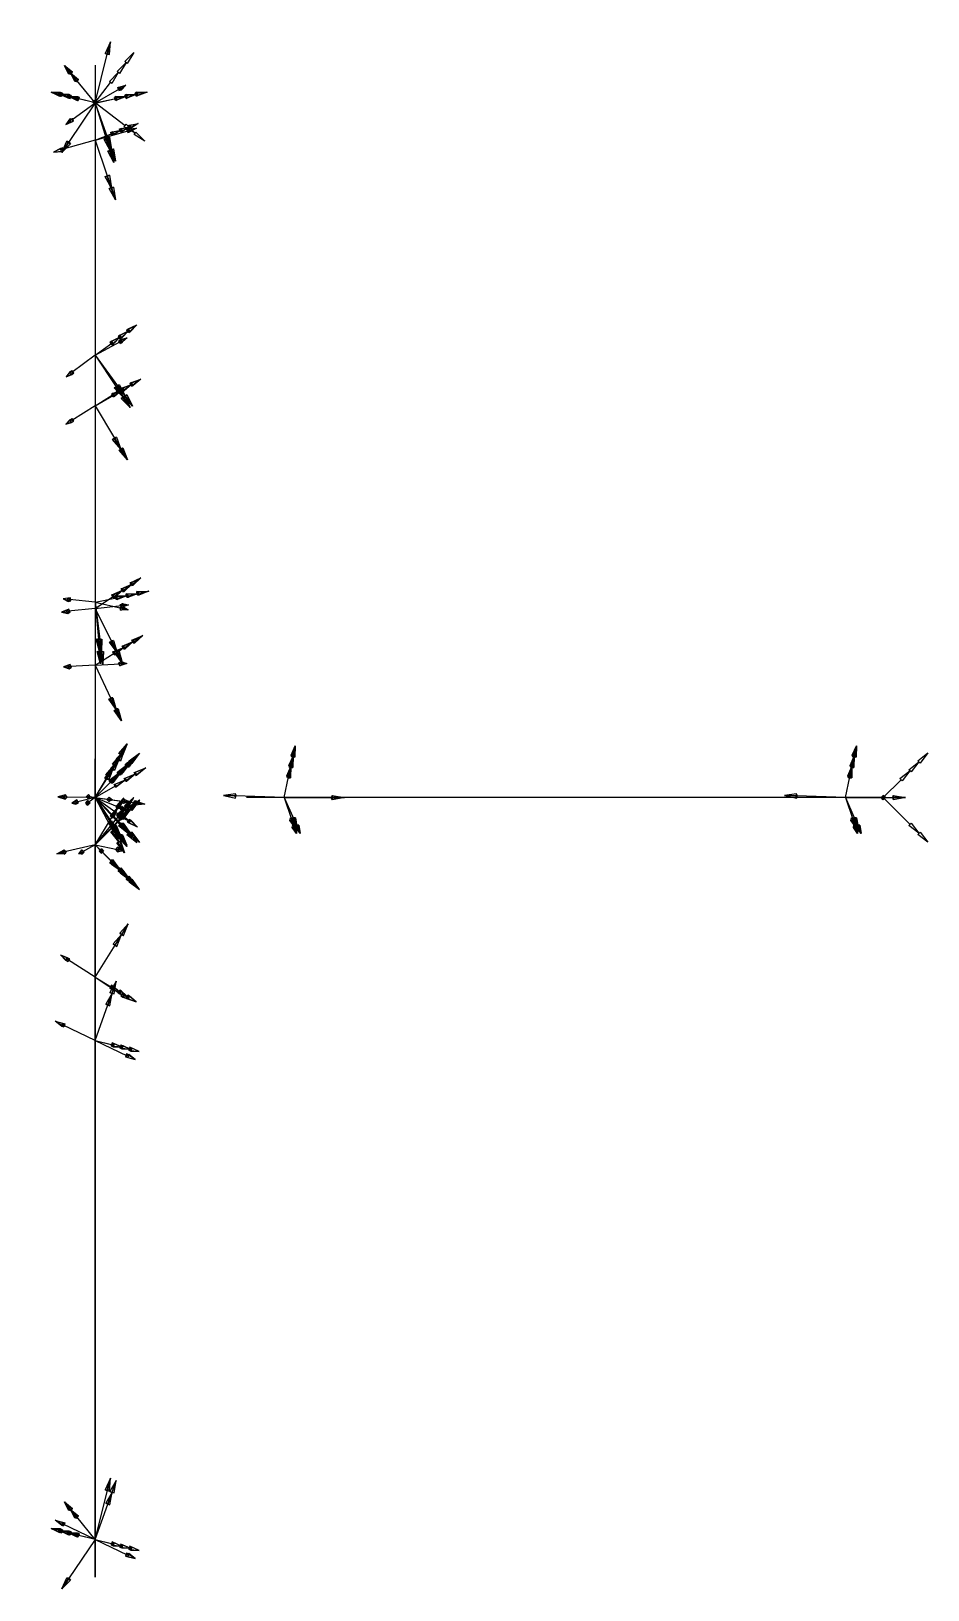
# Model space of a CAD drawing. Header units: millimetres. Extents: x -4685 to 13, y -127 to 128.
# Drawn here: x -4685.1 to -4542.9, y -121.9 to 125.3 of the extents above; entities that cross this region are included whole.
import ezdxf

# ---------------------------------------------------------------- set-up
doc = ezdxf.new("R2010")
doc.units = ezdxf.units.MM
for name, color, linetype in [('AutoDetect_10_22', 1, 'Continuous'), ('AutoDetect_23_17', 1, 'Continuous'), ('AutoDetect_24_16', 1, 'Continuous'), ('AutoDetect_35_28', 1, 'Continuous'), ('AutoDetect_36_24', 1, 'Continuous'), ('AutoDetect_7_18', 1, 'Continuous'), ('AutoDetect_7_19', 1, 'Continuous'), ('AutoDetect_7_23', 1, 'Continuous'), ('AutoDetect_7_27', 1, 'Continuous'), ('AutoDetect_8_20', 1, 'Continuous'), ('AutoDetect_8_21', 1, 'Continuous'), ('AutoDetect_8_25', 1, 'Continuous'), ('AutoDetect_9_26', 1, 'Continuous'), ('KNOTENBLECH_ID_GUID_8CED0471_9479_4697_BA65_89248478AC75', 1, 'Continuous')]:
    doc.layers.add(name, color=color, linetype=linetype)

# ---------------------------------------------------------------- blocks, each defined once
blk = doc.blocks.new('Kontrollpunkt')
at = {"color": 0}
for q in [(0, 6), (8, 0), (0, 0, 4)]:
    blk.add_line((0, 0), q, dxfattribs=at)
for points in [[(0.25, 8, -0.25), (-0.25, 8, -0.25), (-0.25, 8, 0.25), (0, 10, 0), (-0.25, 8, -0.25), (0.25, 8, 0.25), (0, 10, 0), (0.25, 8, -0.25), (0.25, 8, 0.25), (-0.25, 8, 0.25)], [(0.25, 6, -0.25), (-0.25, 6, -0.25), (-0.25, 6, 0.25), (0, 8, 0), (-0.25, 6, -0.25), (0.25, 6, 0.25), (0, 8, 0), (0.25, 6, -0.25), (0.25, 6, 0.25), (-0.25, 6, 0.25)], [(0.25, 0.25, 4), (-0.25, 0.25, 4), (-0.25, -0.25, 4), (0, 0, 6), (-0.25, 0.25, 4), (0.25, -0.25, 4), (0, 0, 6), (0.25, 0.25, 4), (0.25, -0.25, 4), (-0.25, -0.25, 4)], [(0.25, 0.25, 6), (-0.25, 0.25, 6), (-0.25, -0.25, 6), (0, 0, 8), (-0.25, 0.25, 6), (0.25, -0.25, 6), (0, 0, 8), (0.25, 0.25, 6), (0.25, -0.25, 6), (-0.25, -0.25, 6)], [(0.25, 0.25, 8), (-0.25, 0.25, 8), (-0.25, -0.25, 8), (0, 0, 10), (-0.25, 0.25, 8), (0.25, -0.25, 8), (0, 0, 10), (0.25, 0.25, 8), (0.25, -0.25, 8), (-0.25, -0.25, 8)], [(8, 0.25, -0.25), (8, 0.25, 0.25), (8, -0.25, 0.25), (10, 0, 0), (8, 0.25, 0.25), (8, -0.25, -0.25), (10, 0, 0), (8, 0.25, -0.25), (8, -0.25, -0.25), (8, -0.25, 0.25)]]:
    blk.add_polyline3d(points, dxfattribs=at)

msp = doc.modelspace()

# ---------------------------------------------------------------- linework, layer by layer
at = {"layer": 'AutoDetect_10_22', "color": 1}
msp.add_line((-4675, 119.9, -440), (-4675, -119.9, -440), dxfattribs=at)
at = {"layer": 'AutoDetect_23_17', "color": 1}
msp.add_line((-4550, 3.75, -340), (-4651, 3.75, -340), dxfattribs=at)
at = {"layer": 'AutoDetect_24_16', "color": 1}
msp.add_line((-4550, 3.75, -330), (-4651, 3.75, -330), dxfattribs=at)
at = {"layer": 'AutoDetect_35_28', "color": 1}
msp.add_line((-4675, 114, -330), (-4675, 27.75, -330), dxfattribs=at)
at = {"layer": 'AutoDetect_36_24', "color": 1}
msp.add_line((-4675, 114, -340), (-4675, 27.75, -340), dxfattribs=at)
at = {"layer": 'AutoDetect_7_18', "color": 1}
msp.add_line((-4675, 3.75, -330), (-4675, 3.75, -253), dxfattribs=at)
at = {"layer": 'AutoDetect_7_18', "color": 1, "extrusion": (-1, 0, 0)}
msp.add_arc((-24.75, -253, 4675), 21, 0, 45, dxfattribs=at)
at = {"layer": 'AutoDetect_7_19', "color": 1}
msp.add_line((-4675, 3.75, -340), (-4675, 3.75, -417), dxfattribs=at)
at = {"layer": 'AutoDetect_7_19', "color": 1, "extrusion": (1, 0, 0)}
msp.add_arc((24.75, -417, -4675), 21, 180, 225, dxfattribs=at)
at = {"layer": 'AutoDetect_7_23', "color": 1}
msp.add_line((-4675, 119.9, -232), (-4675, 24.75, -232), dxfattribs=at)
at = {"layer": 'AutoDetect_7_23', "color": 1, "extrusion": (1, 0, 0)}
msp.add_arc((24.75, -253, -4675), 21, 90, 135, dxfattribs=at)
at = {"layer": 'AutoDetect_7_27', "color": 1}
msp.add_line((-4675, 119.9, -438), (-4675, 24.75, -438), dxfattribs=at)
at = {"layer": 'AutoDetect_7_27', "color": 1, "extrusion": (-1, 0, 0)}
msp.add_arc((-24.75, -417, 4675), 21, 270, 315, dxfattribs=at)
at = {"layer": 'AutoDetect_8_20', "color": 1}
msp.add_line((-4675, -3.75, -253), (-4675, -3.75, -417), dxfattribs=at)
at = {"layer": 'AutoDetect_8_20', "color": 1, "extrusion": (-1, 0, 0)}
for centre, start, end in [((24.75, -253, 4675), 135, 180), ((24.75, -417, 4675), 180, 225)]:
    msp.add_arc(centre, 21, start, end, dxfattribs=at)
at = {"layer": 'AutoDetect_8_21', "color": 1}
msp.add_line((-4675, -119.9, -232), (-4675, -24.75, -232), dxfattribs=at)
at = {"layer": 'AutoDetect_8_21', "color": 1, "extrusion": (-1, 0, 0)}
msp.add_arc((24.75, -253, 4675), 21, 90, 135, dxfattribs=at)
at = {"layer": 'AutoDetect_8_25', "color": 1}
msp.add_line((-4675, -119.9, -438), (-4675, -24.75, -438), dxfattribs=at)
at = {"layer": 'AutoDetect_8_25', "color": 1, "extrusion": (1, 0, 0)}
msp.add_arc((-24.75, -417, -4675), 21, 270, 315, dxfattribs=at)
at = {"layer": 'AutoDetect_9_26', "color": 1}
msp.add_line((-4675, 119.9, -230), (-4675, -119.9, -230), dxfattribs=at)

# ---------------------------------------------------------------- block references
at = {"layer": 'AutoDetect_10_22', "color": 1, "extrusion": (-0.696364, 0.173648, -0.696364), "rotation": 27.44999196690123}
for p in [(1020.62, 2862.18, 3581.68), (1241.65, 2823.8, 3542.12)]:
    msp.add_blockref('Kontrollpunkt', p, dxfattribs=at)
at = {"layer": 'AutoDetect_23_17', "color": 1, "extrusion": (0.173649, 0.821404, -0.543269)}
for p, rotation in [((4545.33, -805.4, -618.81), 158.737250405978), ((4458.26, -795.4, -603.35), 158.7372501357006)]:
    msp.add_blockref('Kontrollpunkt', p, dxfattribs=dict(at, rotation=rotation))
at = {"layer": 'AutoDetect_24_16', "color": 1, "extrusion": (0.173649, 0.821276, 0.543463)}
for p, rotation in [((4545.3, 243.2, -982.86), 17.89470109668751), ((4458.23, 233.19, -967.41), 17.89470139260698)]:
    msp.add_blockref('Kontrollpunkt', p, dxfattribs=dict(at, rotation=rotation))
at = {"layer": 'AutoDetect_35_28', "color": 1, "extrusion": (0.682028, 0.263967, 0.682026), "rotation": 86.48193635770798}
msp.add_blockref('Kontrollpunkt', (1788.13, 2705.61, -3385.04), dxfattribs=at)
at = {"layer": 'AutoDetect_35_28', "color": 1, "extrusion": (0.722964, 0.423758, 0.545667), "rotation": 90.87784264661886}
msp.add_blockref('Kontrollpunkt', (2420.87, 1906.08, -3532.01), dxfattribs=at)
at = {"layer": 'AutoDetect_35_28', "color": 1, "extrusion": (0.726313, 0.482445, 0.489608), "rotation": 75.74776461929967}
msp.add_blockref('Kontrollpunkt', (2614.79, 1609.74, -3540.8), dxfattribs=at)
at = {"layer": 'AutoDetect_36_24', "color": 1, "extrusion": (0.682027, 0.263968, -0.682026), "rotation": 93.51807387220177}
msp.add_blockref('Kontrollpunkt', (1788.13, -3195.59, -2928.08), dxfattribs=at)
at = {"layer": 'AutoDetect_36_24', "color": 1, "extrusion": (0.722963, 0.42376, -0.545666), "rotation": 89.12216279716154}
msp.add_blockref('Kontrollpunkt', (2420.88, -2467.54, -3166.41), dxfattribs=at)
at = {"layer": 'AutoDetect_36_24', "color": 1, "extrusion": (0.726313, 0.482445, -0.489608), "rotation": 104.2522389149322}
msp.add_blockref('Kontrollpunkt', (2614.79, -2193.95, -3212.76), dxfattribs=at)
at = {"layer": 'AutoDetect_7_18', "color": 1, "extrusion": (0.630767, 0.630767, 0.451957), "rotation": 64.82381537007257}
msp.add_blockref('Kontrollpunkt', (3308.38, 1198.48, -3095.62), dxfattribs=at)
at = {"layer": 'AutoDetect_7_18', "color": 1, "extrusion": (0.508405, 0.85479, -0.104202), "rotation": 124.8300028708226}
msp.add_blockref('Kontrollpunkt', (4019.94, -537.11, -2343.37), dxfattribs=at)
at = {"layer": 'AutoDetect_7_18', "color": 1, "extrusion": (0.650895, 0.650895, -0.390731), "rotation": 116.9856821999535}
msp.add_blockref('Kontrollpunkt', (3308.38, -1523.5, -2941.64), dxfattribs=at)
at = {"layer": 'AutoDetect_7_18', "color": 1, "extrusion": (0.696364, 0.696364, -0.173648), "rotation": 102.7514069217628}
msp.add_blockref('Kontrollpunkt', (3308.38, -832.58, -3207.22), dxfattribs=at)
at = {"layer": 'AutoDetect_7_19', "color": 1, "extrusion": (0.696364, 0.696364, 0.173648), "rotation": 88.4276586046125}
msp.add_blockref('Kontrollpunkt', (3308.38, 172.76, -3323.57), dxfattribs=at)
at = {"layer": 'AutoDetect_7_19', "color": 1, "extrusion": (0.704726, 0.704726, 0.081992), "rotation": 83.90088304575478}
msp.add_blockref('Kontrollpunkt', (3308.38, -107.9, -3323.11), dxfattribs=at)
at = {"layer": 'AutoDetect_7_19', "color": 1, "extrusion": (0.463026, 0.748897, -0.474088), "rotation": 136.4934935841481}
msp.add_blockref('Kontrollpunkt', (3978.33, -1463.39, -2000.65), dxfattribs=at)
at = {"layer": 'AutoDetect_7_19', "color": 1, "extrusion": (0.802686, 0.470271, 0.366797), "rotation": 83.69407078670056}
msp.add_blockref('Kontrollpunkt', (2366.47, 1090.92, -3903.75), dxfattribs=at)
at = {"layer": 'AutoDetect_7_23', "color": 1, "extrusion": (0.821809, 0.173648, -0.542657), "rotation": 79.93464837154369}
msp.add_blockref('Kontrollpunkt', (1077.93, -2664.21, -3696.28), dxfattribs=at)
at = {"layer": 'AutoDetect_7_23', "color": 1, "extrusion": (0.661147, 0.48481, -0.572577), "rotation": 94.4619240523003}
msp.add_blockref('Kontrollpunkt', (2824.1, -2323.82, -2922.2), dxfattribs=at)
at = {"layer": 'AutoDetect_7_23', "color": 1, "extrusion": (0.846857, 0.173648, -0.502672), "rotation": 103.0704382272515}
msp.add_blockref('Kontrollpunkt', (973.11, -2499.14, -3836.4), dxfattribs=at)
at = {"layer": 'AutoDetect_7_23', "color": 1, "extrusion": (0.756054, 0.470011, -0.455492), "rotation": 103.9744316972423}
msp.add_blockref('Kontrollpunkt', (2489.23, -2009.04, -3417.24), dxfattribs=at)
at = {"layer": 'AutoDetect_7_27', "color": 1, "extrusion": (0.824417, 0.173648, 0.538687), "rotation": 103.6673609520527}
msp.add_blockref('Kontrollpunkt', (1075.01, 2082.63, -4070.31), dxfattribs=at)
at = {"layer": 'AutoDetect_7_27', "color": 1, "extrusion": (0.661094, 0.48481, 0.572638), "rotation": 90.06647183795967}
msp.add_blockref('Kontrollpunkt', (2824.24, 1774.7, -3305.6), dxfattribs=at)
at = {"layer": 'AutoDetect_7_27', "color": 1, "extrusion": (0.851359, 0.173648, 0.495009), "rotation": 81.33358778556797}
msp.add_blockref('Kontrollpunkt', (968.35, 1883.47, -4190.88), dxfattribs=at)
at = {"layer": 'AutoDetect_7_27', "color": 1, "extrusion": (0.756054, 0.470011, 0.455492), "rotation": 76.02557754469295}
msp.add_blockref('Kontrollpunkt', (2489.23, 1412.58, -3722.42), dxfattribs=at)
at = {"layer": 'AutoDetect_8_20', "color": 1, "extrusion": (0.650895, -0.650895, -0.390731), "rotation": 238.0139247150924}
msp.add_blockref('Kontrollpunkt', (-3308.38, -1523.5, -2941.64), dxfattribs=at)
at = {"layer": 'AutoDetect_8_20', "color": 1, "extrusion": (0.704416, -0.704416, -0.087156), "rotation": 253.4880519087538}
msp.add_blockref('Kontrollpunkt', (-3308.38, -539.92, -3268.45), dxfattribs=at)
at = {"layer": 'AutoDetect_8_20', "color": 1, "extrusion": (0.650895, -0.650895, 0.390731), "rotation": 284.5071607275307}
msp.add_blockref('Kontrollpunkt', (-3308.38, 906.76, -3203.43), dxfattribs=at)
at = {"layer": 'AutoDetect_8_20', "color": 1, "extrusion": (0.696364, -0.696364, 0.173648), "rotation": 270.0347945626858}
for p in [(-3308.38, 285.02, -3303.77), (-3308.38, 172.76, -3323.57)]:
    msp.add_blockref('Kontrollpunkt', p, dxfattribs=at)
at = {"layer": 'AutoDetect_8_21', "color": 1, "extrusion": (0.650895, -0.390731, -0.650895), "rotation": 271.2695327411889}
msp.add_blockref('Kontrollpunkt', (-2427.37, -2776.79, -2882.26), dxfattribs=at)
at = {"layer": 'AutoDetect_8_21', "color": 1, "extrusion": (0.696364, -0.173648, -0.696364), "rotation": 278.1385729810916}
for p in [(-1164.86, -3319.42, -3087.91), (-1241.65, -3306.09, -3074.17)]:
    msp.add_blockref('Kontrollpunkt', p, dxfattribs=at)
at = {"layer": 'AutoDetect_8_25', "color": 1, "extrusion": (0.650895, -0.390731, 0.650895), "rotation": 268.7304672588111}
msp.add_blockref('Kontrollpunkt', (-2427.37, 2268.15, -3318.36), dxfattribs=at)
at = {"layer": 'AutoDetect_8_25', "color": 1, "extrusion": (0.696364, -0.173648, 0.696364), "rotation": 261.8614270189084}
for p in [(-1164.86, 2838.57, -3554.48), (-1241.65, 2825.24, -3540.73)]:
    msp.add_blockref('Kontrollpunkt', p, dxfattribs=at)
at = {"layer": 'AutoDetect_9_26', "color": 1, "extrusion": (-0.696364, 0.173648, 0.696364), "rotation": 180}
for p in [(1020.62, -3343.03, 3115.12), (1241.65, -3304.65, 3075.56)]:
    msp.add_blockref('Kontrollpunkt', p, dxfattribs=at)
at = {"layer": 'KNOTENBLECH_ID_GUID_8CED0471_9479_4697_BA65_89248478AC75', "color": 2, "extrusion": (0.612631, 0.790369, 0), "rotation": 90}
for p in [(3764.81, -330, -2773.95), (3764.81, -340, -2773.95)]:
    msp.add_blockref('Kontrollpunkt', p, dxfattribs=at)
at = {"layer": 'KNOTENBLECH_ID_GUID_8CED0471_9479_4697_BA65_89248478AC75', "color": 2, "extrusion": (0.707109, 0.707105, 0), "rotation": 90.00000000000001}
for p in [(3219.98, -330, -3214.69), (3219.98, -340, -3214.69)]:
    msp.add_blockref('Kontrollpunkt', p, dxfattribs=at)

doc.saveas('drawing.dxf')
